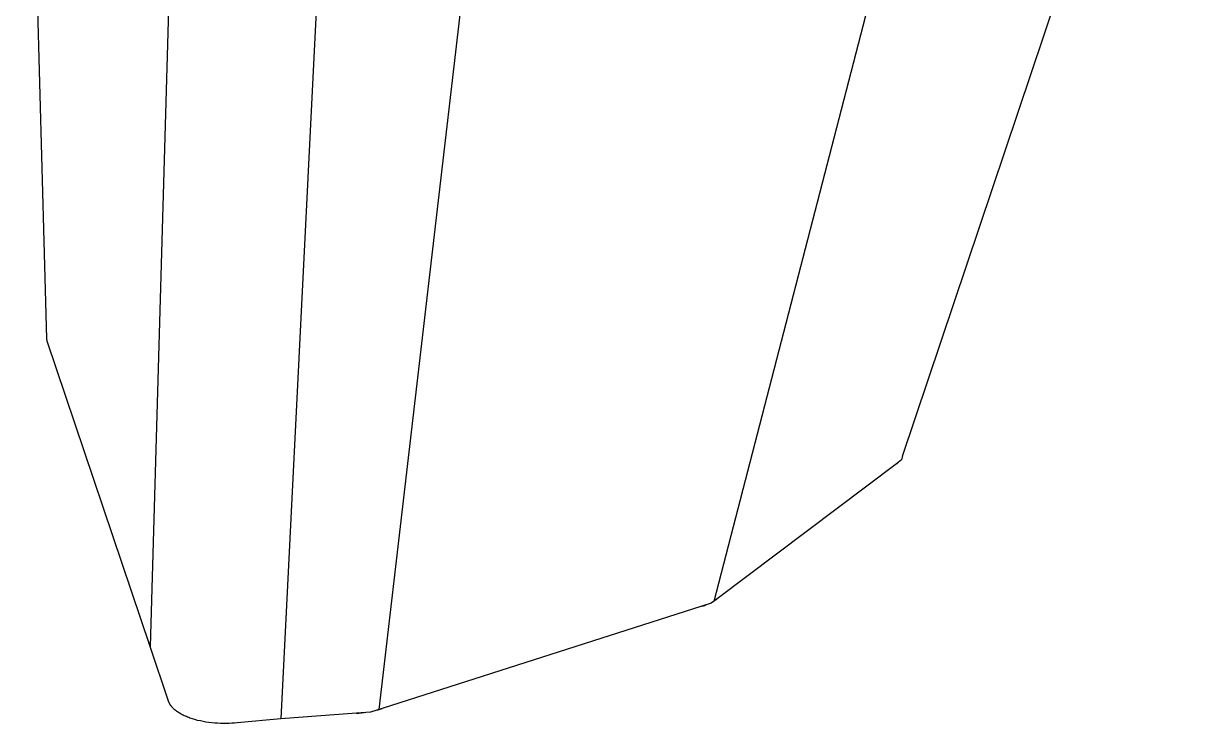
# Model space of a CAD drawing. Header units: millimetres. Extents: x 373 to 3451, y -552 to 1598.
# Drawn here: x 1055.9 to 1487.6, y 0 to 257.4 of the extents above; entities that cross this region are included whole.
import ezdxf

# ---------------------------------------------------------------- set-up
doc = ezdxf.new("R2010")
doc.units = ezdxf.units.MM
doc.header["$MEASUREMENT"] = 0
doc.layers.add('Domyślny', color=7, linetype='Continuous', true_color=0x000000)
doc.layers.add('Utwórz2D linie widoczne', color=7, linetype='Continuous', true_color=0x000000)

msp = doc.modelspace()

# ---------------------------------------------------------------- linework, layer by layer
at = {"layer": 'Domyślny'}
for p, q in [((1309.66, 45.02), (1396.18, 379.66)), ((1186.61, 5.18), (1226.36, 347.3))]:
    msp.add_line(p, q, dxfattribs=at)
at = {"layer": 'Utwórz2D linie widoczne'}
for p, q in [((1064.47, 141.4), (1055.87, 456.84)), ((1487.63, 422.16), (1378.8, 98.16)), ((1111.95, 361.75), (1102.41, 28.28)), ((1167.53, 343.8), (1150.47, 1.78)), ((1064.47, 141.3), (1064.47, 141.4)), ((1064.48, 141.2), (1064.47, 141.3)), ((1064.49, 141.11), (1064.48, 141.2)), ((1064.51, 141.01), (1064.49, 141.11)), ((1064.52, 140.92), (1064.51, 141.01)), ((1064.54, 140.82), (1064.52, 140.92)), ((1064.57, 140.73), (1064.54, 140.82)), ((1064.59, 140.64), (1064.57, 140.73)), ((1064.62, 140.55), (1064.59, 140.64)), ((1102.41, 28.28), (1064.62, 140.55)), ((1376.67, 95.5), (1310.74, 45.83)), ((1378.55, 96.92), (1376.67, 95.5)), ((1376.67, 95.5), (1376.85, 95.62)), ((1376.85, 95.62), (1377.02, 95.76)), ((1377.02, 95.76), (1377.19, 95.89)), ((1378.88, 98.39), (1378.55, 96.92)), ((1308.58, 44.21), (1305.15, 43.11)), ((1305.15, 43.11), (1305.69, 43.27)), ((1305.69, 43.27), (1306.22, 43.44)), ((1306.22, 43.44), (1306.75, 43.62)), ((1310.74, 45.83), (1308.58, 44.21)), ((1310.04, 45.31), (1310.28, 45.48)), ((1310.28, 45.48), (1310.51, 45.65)), ((1310.51, 45.65), (1310.74, 45.83)), ((1305.15, 43.11), (1187.71, 5.56)), ((1109.15, 8.24), (1102.41, 28.28)), ((1109.19, 8.13), (1109.15, 8.24)), ((1109.23, 8.02), (1109.19, 8.13)), ((1109.28, 7.91), (1109.23, 8.02)), ((1109.32, 7.79), (1109.28, 7.91)), ((1109.37, 7.68), (1109.32, 7.79)), ((1109.43, 7.57), (1109.37, 7.68)), ((1109.48, 7.46), (1109.43, 7.57)), ((1109.54, 7.35), (1109.48, 7.46)), ((1109.61, 7.23), (1109.54, 7.35)), ((1109.67, 7.12), (1109.61, 7.23)), ((1109.74, 7.01), (1109.67, 7.12)), ((1109.81, 6.9), (1109.74, 7.01)), ((1109.89, 6.78), (1109.81, 6.9)), ((1109.96, 6.67), (1109.89, 6.78)), ((1110.04, 6.56), (1109.96, 6.67)), ((1110.13, 6.45), (1110.04, 6.56)), ((1110.22, 6.33), (1110.13, 6.45)), ((1110.31, 6.22), (1110.22, 6.33)), ((1110.4, 6.11), (1110.31, 6.22)), ((1110.5, 6), (1110.4, 6.11)), ((1110.7, 5.78), (1110.5, 6)), ((1110.92, 5.55), (1110.7, 5.78)), ((1111.15, 5.33), (1110.92, 5.55)), ((1111.4, 5.11), (1111.15, 5.33)), ((1111.65, 4.9), (1111.4, 5.11)), ((1111.92, 4.68), (1111.65, 4.9)), ((1112.21, 4.47), (1111.92, 4.68)), ((1112.51, 4.26), (1112.21, 4.47)), ((1187.71, 5.56), (1183.36, 4.17)), ((1185.5, 4.85), (1186.24, 5.07)), ((1186.24, 5.07), (1186.98, 5.3)), ((1186.98, 5.3), (1187.71, 5.56)), ((1112.82, 4.05), (1112.51, 4.26)), ((1113.14, 3.85), (1112.82, 4.05)), ((1113.48, 3.64), (1113.14, 3.85)), ((1113.82, 3.45), (1113.48, 3.64)), ((1114.18, 3.25), (1113.82, 3.45)), ((1114.56, 3.06), (1114.18, 3.25)), ((1114.94, 2.88), (1114.56, 3.06)), ((1115.34, 2.69), (1114.94, 2.88)), ((1115.75, 2.52), (1115.34, 2.69)), ((1116.17, 2.35), (1115.75, 2.52)), ((1116.6, 2.18), (1116.17, 2.35)), ((1117.04, 2.02), (1116.6, 2.18)), ((1117.94, 1.71), (1117.04, 2.02)), ((1118.89, 1.43), (1117.94, 1.71)), ((1119.86, 1.17), (1118.89, 1.43)), ((1120.86, 0.93), (1119.86, 1.17)), ((1121.89, 0.72), (1120.86, 0.93)), ((1122.93, 0.54), (1121.89, 0.72)), ((1123.99, 0.39), (1122.93, 0.54)), ((1125.05, 0.26), (1123.99, 0.39)), ((1126.12, 0.16), (1125.05, 0.26)), ((1127.2, 0.08), (1126.12, 0.16)), ((1128.26, 0.03), (1127.2, 0.08)), ((1129.33, 0), (1128.26, 0.03)), ((1130.38, 0), (1129.33, 0)), ((1131.41, 0.02), (1130.38, 0)), ((1132.43, 0.07), (1131.41, 0.02)), ((1133.43, 0.13), (1132.43, 0.07)), ((1134.4, 0.22), (1133.43, 0.13)), ((1150.47, 1.78), (1134.4, 0.22)), ((1178.18, 3.79), (1150.47, 1.78)), ((1183.36, 4.17), (1178.18, 3.79)), ((1178.18, 3.79), (1179.15, 3.84)), ((1179.15, 3.84), (1180.11, 3.91)), ((1180.11, 3.91), (1181.08, 4))]:
    msp.add_line(p, q, dxfattribs=at)

doc.saveas('drawing.dxf')
